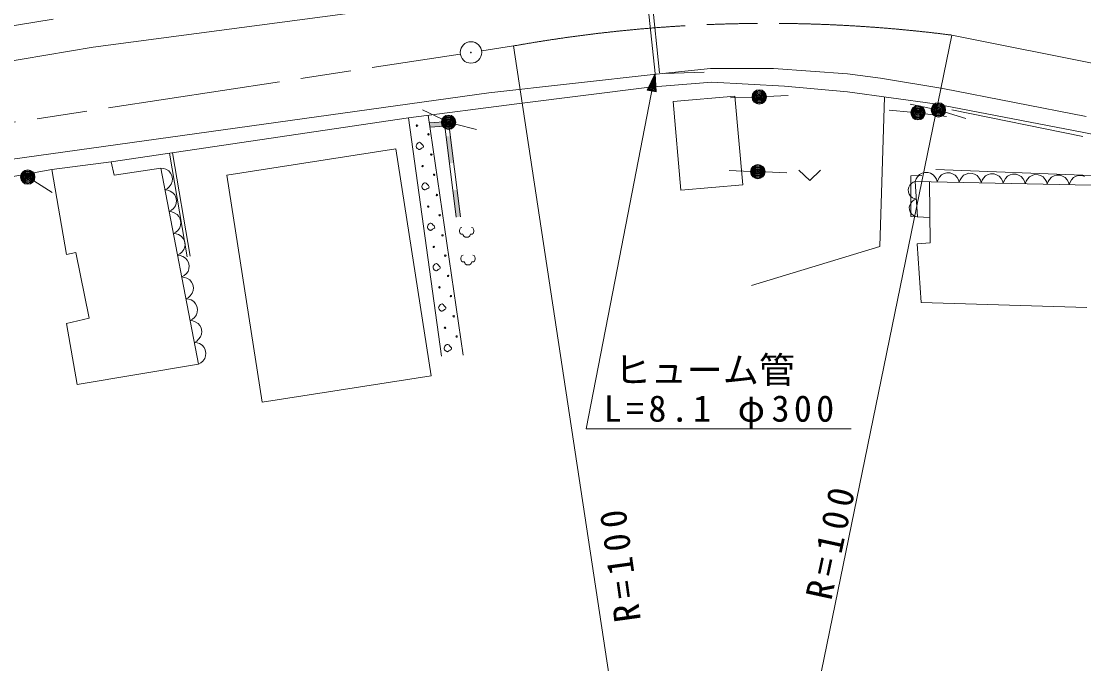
# Model space of a CAD drawing. Units: millimetres, scale not verified. Extents: x 40000 to 680000, y 20000 to 380000.
# Drawn here: x 429761 to 503383, y 260168 to 304696 of the extents above; entities that cross this region are included whole.
import ezdxf
from ezdxf.enums import TextEntityAlignment as Align

# ---------------------------------------------------------------- set-up
doc = ezdxf.new("R2010")
doc.units = ezdxf.units.MM
doc.header["$LTSCALE"] = 1000
doc.linetypes.add('CHAIN', pattern=[18.5, 12, -1.5, 3.5, -1.5])
doc.layers.add('S-BGD', color=7, linetype='Continuous', lineweight=13)
doc.styles.add('ＭＳ ゴシック', font='')
doc.styles.get('ＭＳ ゴシック').set_extended_font_data('MS Gothic')

msp = doc.modelspace()

# ---------------------------------------------------------------- hatches: boundary and pattern name
at = {"layer": 'S-BGD'}
for points in [[(459163, 297439), (458078, 297359), (458056, 297658), (459140, 297738)], [(459435, 294841), (459200, 296705), (459497, 296742), (459732, 294878)], [(459904, 291114), (459669, 292977), (459967, 293015), (460202, 291151)]]:
    msp.add_hatch(color=256, dxfattribs=at).paths.add_polyline_path(points)

# ---------------------------------------------------------------- linework, layer by layer
for p, q in [((473682, 301085), (472966, 308021)), ((473981, 301116), (473262, 308069)), ((434753, 302903), (456562, 305790)), ((413788, 301895), (431963, 304842)), ((485216, 259677), (494235, 303735)), ((419140, 300263), (434753, 302903)), ((463875, 302983), (470627, 258494)), ((473746, 301032), (477528, 301425)), ((477084, 301172), (474316, 301082)), ((477528, 301425), (481876, 301425)), ((481876, 301425), (487010, 301056)), ((462160, 299736), (473746, 301032)), ((473682, 301085), (470907, 286774)), ((473682, 301085), (473138, 299917)), ((473190, 299939), (473657, 300956)), ((473245, 299976), (473634, 300833)), ((477623, 300480), (473282, 300127)), ((473300, 300013), (473610, 300711)), ((473354, 300050), (473585, 300585)), ((473409, 300087), (473562, 300462)), ((473562, 300462), (473563, 300058)), ((473585, 300585), (473600, 300003)), ((473610, 300711), (473637, 299948)), ((473634, 300833), (473674, 299893)), ((473658, 300959), (473711, 299838)), ((473751, 299798), (473682, 301085)), ((482640, 300191), (477623, 300480)), ((487010, 301056), (489294, 300762)), ((489294, 300762), (493617, 300025)), ((421934, 294135), (462160, 299736)), ((473282, 300127), (464093, 298969)), ((473138, 299917), (473751, 299798)), ((473711, 299838), (473190, 299939)), ((473674, 299893), (473245, 299976)), ((473637, 299948), (473300, 300013)), ((473600, 300003), (473354, 300050)), ((473563, 300058), (473409, 300087)), ((473464, 300124), (473537, 300336)), ((473526, 300112), (473464, 300124)), ((473495, 300118), (473537, 300336)), ((473537, 300336), (473526, 300112)), ((487013, 299805), (482640, 300191)), ((493054, 298969), (487013, 299805)), ((493617, 300025), (503561, 298084)), ((464093, 298969), (456600, 298004)), ((474927, 299127), (479214, 299509)), ((475474, 292985), (474927, 299127)), ((480397, 299435), (478898, 299395)), ((479214, 299509), (479761, 293367)), ((481396, 299476), (482894, 299557)), ((489260, 289086), (489572, 299451)), ((492820, 298647), (491349, 298941)), ((503280, 297007), (493054, 298969)), ((458917, 297909), (457559, 298547)), ((460371, 281550), (457959, 298179)), ((491397, 298397), (489902, 298522)), ((492391, 298289), (493877, 298089)), ((493788, 298402), (495222, 297963)), ((494240, 298545), (503323, 296697)), ((456600, 298004), (435995, 294949)), ((456600, 298004), (458892, 281486)), ((459370, 297755), (458056, 297658)), ((458078, 297359), (458056, 297658)), ((459108, 297435), (458078, 297359)), ((459904, 291114), (459108, 297435)), ((460202, 291151), (459370, 297755)), ((459854, 297572), (461307, 297202)), ((523685, 292909), (503280, 297007)), ((457126, 296042), (457146, 296120)), ((457133, 295995), (457126, 296042)), ((457154, 295943), (457133, 295995)), ((457146, 296120), (457179, 296180)), ((457179, 296180), (457218, 296227)), ((457218, 296227), (457259, 296277)), ((457259, 296277), (457307, 296300)), ((457307, 296300), (457364, 296308)), ((457364, 296308), (457437, 296276)), ((457437, 296276), (457514, 296186)), ((457514, 296186), (457583, 296113)), ((457583, 296113), (457621, 296071)), ((457630, 295991), (457610, 295949)), ((457621, 296071), (457630, 296033)), ((457630, 296033), (457630, 295991)), ((440040, 295549), (441265, 288372)), ((440238, 295582), (441462, 288406)), ((444002, 294020), (455727, 295845)), ((455727, 295845), (458175, 280122)), ((457200, 295880), (457154, 295943)), ((457249, 295847), (457200, 295880)), ((457281, 295829), (457249, 295847)), ((457311, 295812), (457281, 295829)), ((457345, 295804), (457311, 295812)), ((457371, 295811), (457345, 295804)), ((457413, 295829), (457371, 295811)), ((457445, 295860), (457413, 295829)), ((457483, 295886), (457445, 295860)), ((457535, 295915), (457483, 295886)), ((457610, 295949), (457535, 295915)), ((431881, 294419), (435995, 294949)), ((435995, 294949), (436188, 294031)), ((436188, 294031), (439436, 294525)), ((439622, 294498), (439436, 294525)), ((442049, 280933), (439436, 294525)), ((439785, 294439), (439622, 294498)), ((431881, 294419), (426197, 293409)), ((432905, 288523), (431881, 294419)), ((439980, 294324), (439785, 294439)), ((440102, 294175), (439980, 294324)), ((440193, 294009), (440102, 294175)), ((440238, 293775), (440193, 294009)), ((440216, 293586), (440238, 293775)), ((446449, 278297), (444002, 294020)), ((480301, 294294), (478802, 294360)), ((481300, 294253), (482799, 294199)), ((483652, 294371), (484402, 293662)), ((484402, 293662), (485152, 294371)), ((491390, 293972), (492173, 294003)), ((491390, 291153), (491390, 293972)), ((491768, 293770), (491703, 293596)), ((491859, 293917), (491768, 293770)), ((492011, 294082), (491859, 293917)), ((492180, 294170), (492011, 294082)), ((492361, 294223), (492180, 294170)), ((492597, 294218), (492361, 294223)), ((492775, 294157), (492597, 294218)), ((492940, 294062), (492775, 294157)), ((493085, 293892), (492940, 294062)), ((493174, 293741), (493085, 293892)), ((493144, 294411), (503918, 294003)), ((493383, 293885), (493292, 293739)), ((493535, 294050), (493383, 293885)), ((493704, 294138), (493535, 294050)), ((493885, 294191), (493704, 294138)), ((494121, 294187), (493885, 294191)), ((494299, 294126), (494121, 294187)), ((494464, 294031), (494299, 294126)), ((494610, 293860), (494464, 294031)), ((494698, 293709), (494610, 293860)), ((494907, 293854), (494816, 293707)), ((495059, 294018), (494907, 293854)), ((495228, 294106), (495059, 294018)), ((495409, 294160), (495228, 294106)), ((495645, 294155), (495409, 294160)), ((495823, 294094), (495645, 294155)), ((495988, 293999), (495823, 294094)), ((496134, 293828), (495988, 293999)), ((496222, 293678), (496134, 293828)), ((496431, 293822), (496340, 293675)), ((496583, 293987), (496431, 293822)), ((496752, 294075), (496583, 293987)), ((496933, 294128), (496752, 294075)), ((497169, 294123), (496933, 294128)), ((497347, 294062), (497169, 294123)), ((497512, 293967), (497347, 294062)), ((497658, 293797), (497512, 293967)), ((497746, 293646), (497658, 293797)), ((497955, 293791), (497864, 293644)), ((498107, 293955), (497955, 293791)), ((498276, 294043), (498107, 293955)), ((498457, 294097), (498276, 294043)), ((498693, 294092), (498457, 294097)), ((498871, 294031), (498693, 294092)), ((499037, 293936), (498871, 294031)), ((499182, 293765), (499037, 293936)), ((499270, 293615), (499182, 293765)), ((499479, 293759), (499388, 293612)), ((499631, 293924), (499479, 293759)), ((499800, 294011), (499631, 293924)), ((499981, 294065), (499800, 294011)), ((500217, 294060), (499981, 294065)), ((500395, 293999), (500217, 294060)), ((500561, 293904), (500395, 293999)), ((500706, 293733), (500561, 293904)), ((501155, 293892), (501003, 293727)), ((501324, 293980), (501155, 293892)), ((501505, 294033), (501324, 293980)), ((501741, 294028), (501505, 294033)), ((501919, 293968), (501741, 294028)), ((502085, 293873), (501919, 293968)), ((502230, 293702), (502085, 293873)), ((502679, 293860), (502527, 293696)), ((502849, 293948), (502679, 293860)), ((503029, 294002), (502849, 293948)), ((503265, 293997), (503029, 294002)), ((503443, 293936), (503265, 293997)), ((430638, 293633), (431910, 292838)), ((439727, 293015), (439889, 293105)), ((439889, 293105), (440019, 293224)), ((440019, 293224), (440157, 293403)), ((440157, 293403), (440216, 293586)), ((457515, 293241), (457534, 293318)), ((457521, 293194), (457515, 293241)), ((457542, 293141), (457521, 293194)), ((457534, 293318), (457568, 293378)), ((457589, 293078), (457542, 293141)), ((457568, 293378), (457606, 293425)), ((457638, 293046), (457589, 293078)), ((457606, 293425), (457648, 293475)), ((457669, 293028), (457638, 293046)), ((457648, 293475), (457696, 293498)), ((457699, 293010), (457669, 293028)), ((457696, 293498), (457753, 293506)), ((457753, 293506), (457826, 293474)), ((457802, 293027), (457760, 293010)), ((457834, 293058), (457802, 293027)), ((457826, 293474), (457902, 293384)), ((457872, 293085), (457834, 293058)), ((457924, 293113), (457872, 293085)), ((457902, 293384), (457972, 293312)), ((457998, 293148), (457924, 293113)), ((457972, 293312), (458009, 293269)), ((458019, 293190), (457998, 293148)), ((458009, 293269), (458018, 293231)), ((458018, 293231), (458019, 293190)), ((479761, 293367), (475474, 292985)), ((491256, 293191), (491219, 293043)), ((491219, 293043), (491231, 292852)), ((491321, 293331), (491256, 293191)), ((491449, 293460), (491321, 293331)), ((491565, 293541), (491449, 293460)), ((491703, 293596), (491565, 293541)), ((491703, 293596), (491859, 291131)), ((503896, 293343), (491703, 293596)), ((492737, 289337), (492705, 293575)), ((493227, 293565), (493174, 293741)), ((493292, 293739), (493227, 293565)), ((494751, 293533), (494698, 293709)), ((494816, 293707), (494751, 293533)), ((496275, 293501), (496222, 293678)), ((496340, 293675), (496275, 293501)), ((497799, 293470), (497746, 293646)), ((497864, 293644), (497799, 293470)), ((499324, 293438), (499270, 293615)), ((499388, 293612), (499324, 293438)), ((500794, 293583), (500706, 293733)), ((500848, 293407), (500794, 293583)), ((500912, 293581), (500848, 293407)), ((501003, 293727), (500912, 293581)), ((502318, 293551), (502230, 293702)), ((502372, 293375), (502318, 293551)), ((502436, 293549), (502372, 293375)), ((502527, 293696), (502436, 293549)), ((439912, 292988), (439727, 293015)), ((440076, 292929), (439912, 292988)), ((440270, 292814), (440076, 292929)), ((440393, 292665), (440270, 292814)), ((440483, 292499), (440393, 292665)), ((440528, 292265), (440483, 292499)), ((457733, 293002), (457699, 293010)), ((457760, 293010), (457733, 293002)), ((491231, 292852), (491286, 292710)), ((491286, 292710), (491368, 292579)), ((491368, 292579), (491512, 292467)), ((491512, 292467), (491636, 292404)), ((491642, 292309), (491527, 292227)), ((491636, 292404), (491781, 292364)), ((491781, 292364), (491642, 292309)), ((440017, 291505), (440180, 291595)), ((440180, 291595), (440309, 291713)), ((440309, 291713), (440447, 291893)), ((440447, 291893), (440506, 292076)), ((440506, 292076), (440528, 292265)), ((491333, 291958), (491296, 291810)), ((491296, 291810), (491308, 291619)), ((491308, 291619), (491364, 291477)), ((491399, 292098), (491333, 291958)), ((491527, 292227), (491399, 292098)), ((440202, 291478), (440017, 291505)), ((440366, 291419), (440202, 291478)), ((440560, 291304), (440366, 291419)), ((440683, 291155), (440560, 291304)), ((440774, 290988), (440683, 291155)), ((440819, 290754), (440774, 290988)), ((491364, 291477), (491446, 291346)), ((492724, 291090), (491390, 291153)), ((491446, 291346), (491589, 291235)), ((491589, 291235), (491714, 291172)), ((491714, 291172), (491859, 291131)), ((440307, 289994), (440470, 290084)), ((440470, 290084), (440600, 290203)), ((440600, 290203), (440738, 290382)), ((440738, 290382), (440796, 290566)), ((440796, 290566), (440819, 290754)), ((457903, 290439), (457923, 290516)), ((457910, 290392), (457903, 290439)), ((457931, 290340), (457910, 290392)), ((457923, 290516), (457956, 290577)), ((457978, 290277), (457931, 290340)), ((457956, 290577), (457995, 290624)), ((458026, 290244), (457978, 290277)), ((457995, 290624), (458036, 290673)), ((458058, 290226), (458026, 290244)), ((458036, 290673), (458085, 290697)), ((458088, 290209), (458058, 290226)), ((458085, 290697), (458142, 290704)), ((458122, 290201), (458088, 290209)), ((458149, 290208), (458122, 290201)), ((458142, 290704), (458214, 290673)), ((458191, 290225), (458149, 290208)), ((458223, 290256), (458191, 290225)), ((458214, 290673), (458291, 290583)), ((458261, 290283), (458223, 290256)), ((458312, 290312), (458261, 290283)), ((458291, 290583), (458361, 290510)), ((458387, 290346), (458312, 290312)), ((458361, 290510), (458398, 290467)), ((458408, 290388), (458387, 290346)), ((458398, 290467), (458407, 290430)), ((458407, 290430), (458408, 290388)), ((460145, 290281), (460127, 290204)), ((460127, 290204), (460127, 290126)), ((460127, 290126), (460145, 290046)), ((460205, 290371), (460145, 290281)), ((460282, 290411), (460205, 290371)), ((461047, 290371), (460970, 290411)), ((461107, 290281), (461047, 290371)), ((461127, 290204), (461107, 290281)), ((461107, 290046), (461127, 290126)), ((461127, 290126), (461127, 290204)), ((440492, 289967), (440307, 289994)), ((440656, 289909), (440492, 289967)), ((440851, 289793), (440656, 289909)), ((440973, 289645), (440851, 289793)), ((441064, 289478), (440973, 289645)), ((441109, 289244), (441064, 289478)), ((460145, 290046), (460185, 289989)), ((460185, 289989), (460242, 289949)), ((460242, 289949), (460322, 289931)), ((460322, 289931), (460360, 289931)), ((460360, 289931), (460392, 289871)), ((460392, 289871), (460432, 289801)), ((460432, 289801), (460510, 289741)), ((460510, 289741), (460587, 289724)), ((460587, 289724), (460662, 289724)), ((460662, 289724), (460725, 289741)), ((460725, 289741), (460802, 289781)), ((460802, 289781), (460840, 289821)), ((460840, 289821), (460860, 289871)), ((460860, 289871), (460892, 289931)), ((460892, 289931), (460932, 289931)), ((460932, 289931), (461010, 289949)), ((461010, 289949), (461067, 289989)), ((461067, 289989), (461107, 290046)), ((491829, 289274), (492737, 289337)), ((433540, 288664), (432905, 288523)), ((434458, 284110), (433540, 288664)), ((440760, 288574), (440890, 288693)), ((440890, 288693), (441028, 288872)), ((441028, 288872), (441086, 289056)), ((441086, 289056), (441109, 289244)), ((489260, 289086), (480350, 286393)), ((492111, 285202), (491829, 289274)), ((440597, 288484), (440760, 288574)), ((440783, 288457), (440597, 288484)), ((440947, 288399), (440783, 288457)), ((441141, 288283), (440947, 288399)), ((441264, 288134), (441141, 288283)), ((441354, 287968), (441264, 288134)), ((441399, 287734), (441354, 287968)), ((458384, 287822), (458425, 287872)), ((458425, 287872), (458474, 287895)), ((458474, 287895), (458530, 287903)), ((458530, 287903), (458603, 287871)), ((458603, 287871), (458680, 287781)), ((460238, 288363), (460221, 288285)), ((460221, 288285), (460221, 288208)), ((460221, 288208), (460238, 288128)), ((460298, 288453), (460238, 288363)), ((460238, 288128), (460278, 288070)), ((460278, 288070), (460336, 288030)), ((460376, 288493), (460298, 288453)), ((460336, 288030), (460416, 288013)), ((460416, 288013), (460453, 288013)), ((460453, 288013), (460486, 287953)), ((460486, 287953), (460526, 287883)), ((460526, 287883), (460603, 287823)), ((460818, 287823), (460896, 287863)), ((460896, 287863), (460933, 287903)), ((460933, 287903), (460953, 287953)), ((460953, 287953), (460986, 288013)), ((460986, 288013), (461026, 288013)), ((461026, 288013), (461103, 288030)), ((461141, 288453), (461063, 288493)), ((461103, 288030), (461161, 288070)), ((461201, 288363), (461141, 288453)), ((461161, 288070), (461201, 288128)), ((461221, 288285), (461201, 288363)), ((461201, 288128), (461221, 288208)), ((461221, 288208), (461221, 288285)), ((441050, 287064), (441180, 287183)), ((441180, 287183), (441318, 287362)), ((441318, 287362), (441377, 287545)), ((441377, 287545), (441399, 287734)), ((458292, 287638), (458312, 287715)), ((458299, 287591), (458292, 287638)), ((458320, 287538), (458299, 287591)), ((458312, 287715), (458345, 287775)), ((458366, 287475), (458320, 287538)), ((458345, 287775), (458384, 287822)), ((458415, 287443), (458366, 287475)), ((458447, 287424), (458415, 287443)), ((458477, 287407), (458447, 287424)), ((458511, 287399), (458477, 287407)), ((458537, 287407), (458511, 287399)), ((458579, 287424), (458537, 287407)), ((458612, 287455), (458579, 287424)), ((458650, 287482), (458612, 287455)), ((458701, 287510), (458650, 287482)), ((458680, 287781), (458749, 287709)), ((458776, 287544), (458701, 287510)), ((458749, 287709), (458787, 287666)), ((458796, 287586), (458776, 287544)), ((458787, 287666), (458796, 287628)), ((458796, 287628), (458796, 287586)), ((460603, 287823), (460681, 287805)), ((460681, 287805), (460756, 287805)), ((460756, 287805), (460818, 287823)), ((440888, 286974), (441050, 287064)), ((441073, 286947), (440888, 286974)), ((441237, 286888), (441073, 286947)), ((441431, 286773), (441237, 286888)), ((441554, 286624), (441431, 286773)), ((441645, 286458), (441554, 286624)), ((441690, 286224), (441645, 286458)), ((470907, 286774), (468904, 276443)), ((441341, 285554), (441471, 285673)), ((441471, 285673), (441608, 285852)), ((441608, 285852), (441667, 286035)), ((441667, 286035), (441690, 286224)), ((441178, 285464), (441341, 285554)), ((441363, 285437), (441178, 285464)), ((441527, 285378), (441363, 285437)), ((441722, 285263), (441527, 285378)), ((441844, 285114), (441722, 285263)), ((441935, 284947), (441844, 285114)), ((441980, 284713), (441935, 284947)), ((458700, 284913), (458734, 284973)), ((458734, 284973), (458773, 285020)), ((458773, 285020), (458814, 285070)), ((458814, 285070), (458862, 285093)), ((458862, 285093), (458919, 285101)), ((458919, 285101), (458992, 285070)), ((458992, 285070), (459069, 284979)), ((459069, 284979), (459138, 284907)), ((503605, 284858), (492111, 285202)), ((441761, 284162), (441899, 284341)), ((441899, 284341), (441957, 284525)), ((441957, 284525), (441980, 284713)), ((458681, 284836), (458700, 284913)), ((458687, 284789), (458681, 284836)), ((458709, 284736), (458687, 284789)), ((458755, 284673), (458709, 284736)), ((458804, 284641), (458755, 284673)), ((458835, 284623), (458804, 284641)), ((458866, 284605), (458835, 284623)), ((458899, 284598), (458866, 284605)), ((458926, 284605), (458899, 284598)), ((458968, 284622), (458926, 284605)), ((459000, 284653), (458968, 284622)), ((459038, 284680), (459000, 284653)), ((459090, 284709), (459038, 284680)), ((459165, 284743), (459090, 284709)), ((459138, 284907), (459175, 284864)), ((459185, 284785), (459165, 284743)), ((459175, 284864), (459184, 284826)), ((459184, 284826), (459185, 284785)), ((432905, 283757), (434458, 284110)), ((433646, 279521), (432905, 283757)), ((441468, 283953), (441631, 284043)), ((441653, 283926), (441468, 283953)), ((441631, 284043), (441761, 284162)), ((441817, 283868), (441653, 283926)), ((442012, 283752), (441817, 283868)), ((442134, 283604), (442012, 283752)), ((442225, 283437), (442134, 283604)), ((442051, 282652), (442189, 282831)), ((442189, 282831), (442248, 283015)), ((442270, 283203), (442225, 283437)), ((442248, 283015), (442270, 283203)), ((441758, 282443), (441921, 282533)), ((441944, 282416), (441758, 282443)), ((441921, 282533), (442051, 282652)), ((442108, 282358), (441944, 282416)), ((442302, 282242), (442108, 282358)), ((442425, 282094), (442302, 282242)), ((442515, 281927), (442425, 282094)), ((459070, 282034), (459089, 282112)), ((459076, 281987), (459070, 282034)), ((459097, 281935), (459076, 281987)), ((459089, 282112), (459122, 282172)), ((459122, 282172), (459161, 282219)), ((459161, 282219), (459202, 282269)), ((459202, 282269), (459251, 282292)), ((459251, 282292), (459308, 282300)), ((459308, 282300), (459380, 282268)), ((459380, 282268), (459457, 282178)), ((459457, 282178), (459527, 282105)), ((459527, 282105), (459564, 282063)), ((459574, 281983), (459553, 281941)), ((459564, 282063), (459573, 282025)), ((459573, 282025), (459574, 281983)), ((442341, 281142), (442479, 281321)), ((442479, 281321), (442538, 281505)), ((442560, 281693), (442515, 281927)), ((442538, 281505), (442560, 281693)), ((459144, 281872), (459097, 281935)), ((459193, 281840), (459144, 281872)), ((459224, 281821), (459193, 281840)), ((459254, 281804), (459224, 281821)), ((459288, 281796), (459254, 281804)), ((459315, 281803), (459288, 281796)), ((459357, 281821), (459315, 281803)), ((459389, 281852), (459357, 281821)), ((459427, 281878), (459389, 281852)), ((459479, 281907), (459427, 281878)), ((459553, 281941), (459479, 281907)), ((442049, 280933), (433646, 279521)), ((442049, 280933), (442212, 281023)), ((442212, 281023), (442341, 281142)), ((458175, 280122), (446449, 278297)), ((468904, 276443), (487258, 276443))]:
    msp.add_line(p, q, dxfattribs=at)
at = {"layer": 'S-BGD', "linetype": 'CHAIN'}
for p, q in [((494235, 303735), (533322, 295948)), ((461664, 302646), (463875, 302983)), ((362647, 287524), (460181, 302419))]:
    msp.add_line(p, q, dxfattribs=at)
at = {"layer": 'S-BGD'}
for centre, radius in [((460923, 302533), 746), ((460923, 302533), 22.5), ((480897, 299449), 498), ((480897, 299449), 440), ((480897, 299449), 382), ((480897, 299449), 322), ((480897, 299449), 265), ((480897, 299449), 195), ((480897, 299449), 135), ((480897, 299449), 77.5), ((480897, 299449), 15), ((493310, 298549), 498), ((493310, 298549), 440), ((493310, 298549), 382), ((459369, 297696), 498), ((491895, 298356), 498), ((491895, 298356), 440), ((491895, 298356), 382), ((491895, 298356), 322), ((491895, 298356), 265), ((491895, 298356), 195), ((491895, 298356), 135), ((491895, 298356), 77.5), ((491895, 298356), 15), ((493310, 298549), 322), ((493310, 298549), 265), ((493310, 298549), 195), ((493310, 298549), 135), ((493310, 298549), 77.5), ((493310, 298549), 15), ((457181, 297459), 49.8), ((459369, 297696), 440), ((459369, 297696), 382), ((459369, 297696), 322), ((459369, 297696), 265), ((459369, 297696), 195), ((459369, 297696), 135), ((459369, 297696), 77.5), ((459369, 297696), 15), ((457978, 296856), 49.8), ((458173, 295455), 49.8), ((457569, 294657), 49.8), ((480800, 294272), 498), ((480800, 294272), 440), ((480800, 294272), 382), ((480800, 294272), 322), ((480800, 294272), 265), ((430214, 293898), 498), ((430214, 293898), 440), ((430214, 293898), 382), ((430214, 293898), 322), ((430214, 293898), 265), ((430214, 293898), 195), ((430214, 293898), 135), ((430214, 293898), 77.5), ((430214, 293898), 15), ((458367, 294054), 49.8), ((480800, 294272), 195), ((480800, 294272), 135), ((480800, 294272), 77.5), ((480800, 294272), 15), ((458561, 292653), 49.8), ((457958, 291856), 49.8), ((458756, 291252), 49.8), ((458950, 289852), 49.8), ((458347, 289054), 49.8), ((459144, 288451), 49.8), ((459339, 287050), 49.8), ((458735, 286252), 49.8), ((459533, 285649), 49.8), ((459727, 284248), 49.8), ((459124, 283451), 49.8), ((459922, 282848), 49.8)]:
    msp.add_circle(centre, radius, dxfattribs=at)
at = {"layer": 'S-BGD', "linetype": 'CHAIN'}
msp.add_arc((481502, 204549), 100000, 82.68515, 100.15265, dxfattribs=at)

# ---------------------------------------------------------------- texts
at = {"layer": 'S-BGD', "style": 'ＭＳ ゴシック'}
msp.add_text('ヒューム管', height=1833, dxfattribs=at).set_placement((470872, 279067), align=Align.BOTTOM_LEFT)
at = {"layer": 'S-BGD', "insert": (470122, 276444), "char_height": 1833, "attachment_point": 7, "style": 'ＭＳ ゴシック'}
msp.add_mtext('\\T1.24;L=8.1\\~φ300', dxfattribs=at)
at = {"layer": 'S-BGD', "char_height": 1833, "attachment_point": 7, "style": 'ＭＳ ゴシック'}
for insert, rotation in [((485912, 264486), 77.8), ((472728, 263194), 97.9)]:
    msp.add_mtext('\\T1.32;R=100', dxfattribs=dict(at, insert=insert, rotation=rotation))

doc.saveas('drawing.dxf')
